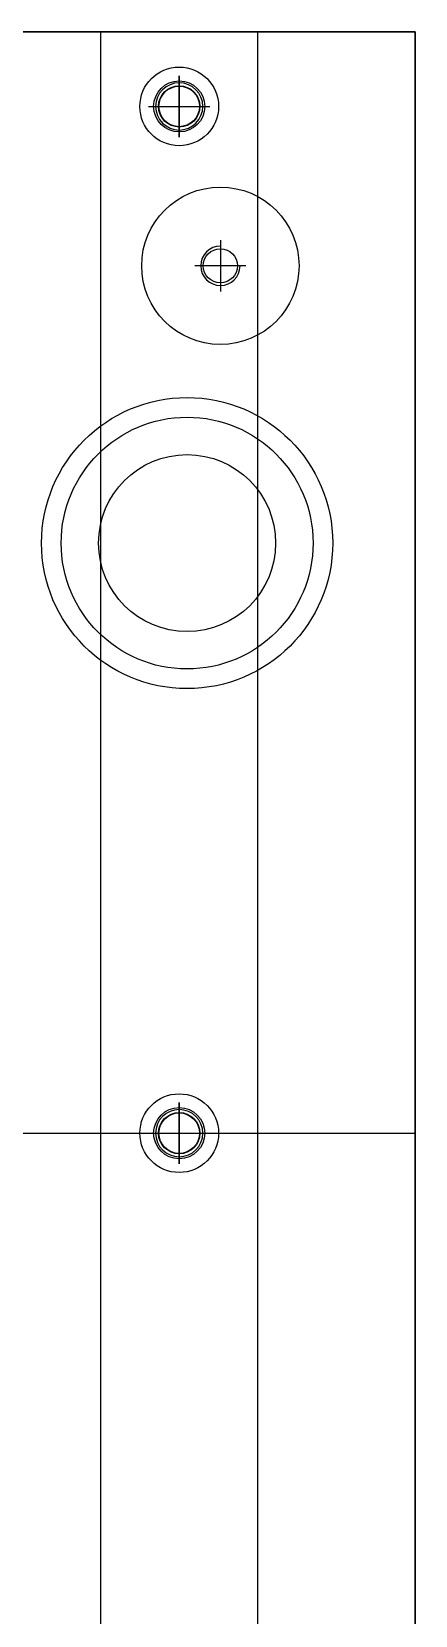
# Model space of a CAD drawing. Header units: millimetres. Extents: x 7017 to 8664, y 4331 to 5546.
# Drawn here: x 8091.3 to 8188.8, y 5136.6 to 5539.2 of the extents above; entities that cross this region are included whole.
import ezdxf

# ---------------------------------------------------------------- set-up
doc = ezdxf.new("R2010")
doc.units = ezdxf.units.MM
doc.linetypes.add('CENTER', pattern=[0])
doc.linetypes.add('DASHED', pattern=[0])
doc.layers.add('01', color=7, linetype='Continuous', lineweight=25)
for name, color, linetype in [('B1', 8, 'Continuous'), ('B1_O', 8, 'Continuous'), ('B2', 8, 'Continuous'), ('B2_O', 8, 'Continuous'), ('CENTER', 4, 'CENTER'), ('DIE_P', 2, 'Continuous'), ('LP', 8, 'Continuous'), ('LP_O', 3, 'Continuous'), ('UP', 12, 'Continuous'), ('UP_O', 5, 'Continuous')]:
    doc.layers.add(name, color=color, linetype=linetype)

msp = doc.modelspace()

# ---------------------------------------------------------------- linework, layer by layer
at = {"layer": '01'}
msp.add_lwpolyline([(7138.76, 5539.188), (8188.76, 5539.188), (8188.76, 4979.188), (7138.76, 4979.188)], close=True, dxfattribs=at)
at = {"layer": 'B1'}
msp.add_lwpolyline([(7138.76, 5539.188), (7138.76, 4979.188), (8188.76, 4979.188), (8188.76, 5539.188)], close=True, dxfattribs=at)
at = {"layer": 'B1_O', "color": 40, "linetype": 'DASHED', "ltscale": 3}
for centre in [(8128.76, 5520.188), (8128.76, 5259.188)]:
    msp.add_circle(centre, 10, dxfattribs=at)
at = {"layer": 'B1_O', "color": 40}
for centre in [(8128.76, 5520.188), (8128.76, 5259.188)]:
    msp.add_circle(centre, 6.5, dxfattribs=at)
at = {"layer": 'B2', "color": 4, "linetype": 'CENTER'}
for p, q in [((8128.76, 5527.988), (8128.76, 5512.388)), ((8120.96, 5520.188), (8136.56, 5520.188)), ((8128.76, 5251.388), (8128.76, 5266.988)), ((8120.96, 5259.188), (8136.56, 5259.188))]:
    msp.add_line(p, q, dxfattribs=at)
at = {"layer": 'B2', "ltscale": 10}
msp.add_lwpolyline([(8148.76, 5539.188), (8108.76, 5539.188), (8108.76, 4979.188), (8148.76, 4979.188)], close=True, dxfattribs=at)
at = {"layer": 'B2', "color": 4}
for centre in [(8128.76, 5520.188), (8128.76, 5259.188)]:
    msp.add_circle(centre, 5.25, dxfattribs=at)
for centre, start, end in [((8128.76, 5520.188), 180, 90), ((8128.76, 5259.188), 270, 180)]:
    msp.add_arc(centre, 6, start, end, dxfattribs=at)
at = {"layer": 'B2_O', "color": 4, "linetype": 'CENTER'}
for p, q in [((8128.76, 5512.388), (8128.76, 5527.988)), ((8120.96, 5520.188), (8136.56, 5520.188)), ((8128.76, 5266.988), (8128.76, 5251.388)), ((8120.96, 5259.188), (8136.56, 5259.188))]:
    msp.add_line(p, q, dxfattribs=at)
at = {"layer": 'B2_O', "color": 40, "linetype": 'DASHED', "ltscale": 1.5}
for centre in [(8128.76, 5520.188), (8128.76, 5259.188)]:
    msp.add_circle(centre, 5.15, dxfattribs=at)
at = {"layer": 'B2_O', "color": 3, "linetype": 'Continuous'}
msp.add_circle((8130.76, 5409.188), 32, dxfattribs=at)
at = {"layer": 'B2_O', "color": 40, "linetype": 'DASHED', "ltscale": 1.5}
for centre, start, end in [((8128.76, 5520.188), 270, 180), ((8128.76, 5259.188), 180, 90)]:
    msp.add_arc(centre, 6, start, end, dxfattribs=at)
at = {"layer": 'CENTER', "color": 4, "linetype": 'CENTER', "ltscale": 10}
msp.add_line((7138.76, 5259.188), (8188.76, 5259.188), dxfattribs=at)
at = {"layer": 'DIE_P'}
msp.add_circle((8139.215, 5479.676), 20, dxfattribs=at)
at = {"layer": 'LP', "color": 4, "linetype": 'CENTER'}
for p, q in [((8139.215, 5486.176), (8139.215, 5473.176)), ((8145.715, 5479.676), (8132.715, 5479.676))]:
    msp.add_line(p, q, dxfattribs=at)
at = {"layer": 'LP'}
msp.add_lwpolyline([(7138.76, 5539.188), (7138.76, 4979.188), (8188.76, 4979.188), (8188.76, 5539.188)], close=True, dxfattribs=at)
msp.add_circle((8139.215, 5479.676), 4.35, dxfattribs=at)
msp.add_arc((8139.215, 5479.676), 5, 90, 0, dxfattribs=at)
at = {"layer": 'LP_O', "color": 40, "ltscale": 3}
for centre in [(8128.76, 5520.188), (8128.76, 5259.188)]:
    msp.add_circle(centre, 10, dxfattribs=at)
at = {"layer": 'LP_O', "color": 40}
for centre in [(8128.76, 5520.188), (8128.76, 5259.188)]:
    msp.add_circle(centre, 6.5, dxfattribs=at)
at = {"layer": 'LP_O', "linetype": 'Continuous'}
msp.add_circle((8130.76, 5409.188), 37, dxfattribs=at)
at = {"layer": 'UP', "color": 4, "linetype": 'CENTER'}
for p, q in [((8139.215, 5486.176), (8139.215, 5473.176)), ((8145.715, 5479.676), (8132.715, 5479.676))]:
    msp.add_line(p, q, dxfattribs=at)
at = {"layer": 'UP'}
msp.add_lwpolyline([(7138.76, 5539.188), (7138.76, 4979.188), (8188.76, 4979.188), (8188.76, 5539.188)], close=True, dxfattribs=at)
at = {"layer": 'UP', "color": 2, "linetype": 'DASHED'}
msp.add_circle((8139.215, 5479.676), 4.35, dxfattribs=at)
msp.add_arc((8139.215, 5479.676), 5, 90, 0, dxfattribs=at)
at = {"layer": 'UP_O', "linetype": 'Continuous', "ltscale": 0.4}
msp.add_circle((8130.76, 5409.188), 22.5, dxfattribs=at)

doc.saveas('drawing.dxf')
